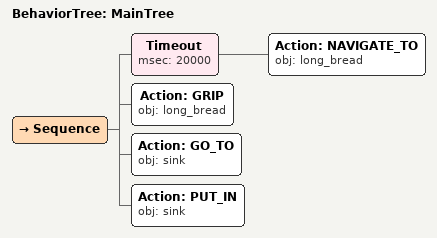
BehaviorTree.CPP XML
<root main_tree_to_execute="MainTree">
  <BehaviorTree ID="MainTree">
    <Sequence>
      <!-- Timeout: NAVIGATE_TO long_bread within 20s -->
      <Timeout msec="20000">
        <!-- Navigate to long_bread -->
        <Action ID="NAVIGATE_TO" obj="long_bread" />
      </Timeout>
      <!-- Grasp long_bread -->
      <Action ID="GRIP" obj="long_bread" />
      <!-- Grip long_bread -->
      <Action ID="GO_TO" obj="sink" />
      <!-- Go to sink -->
      <Action ID="PUT_IN" obj="sink" />
    </Sequence>
  </BehaviorTree>
</root>
